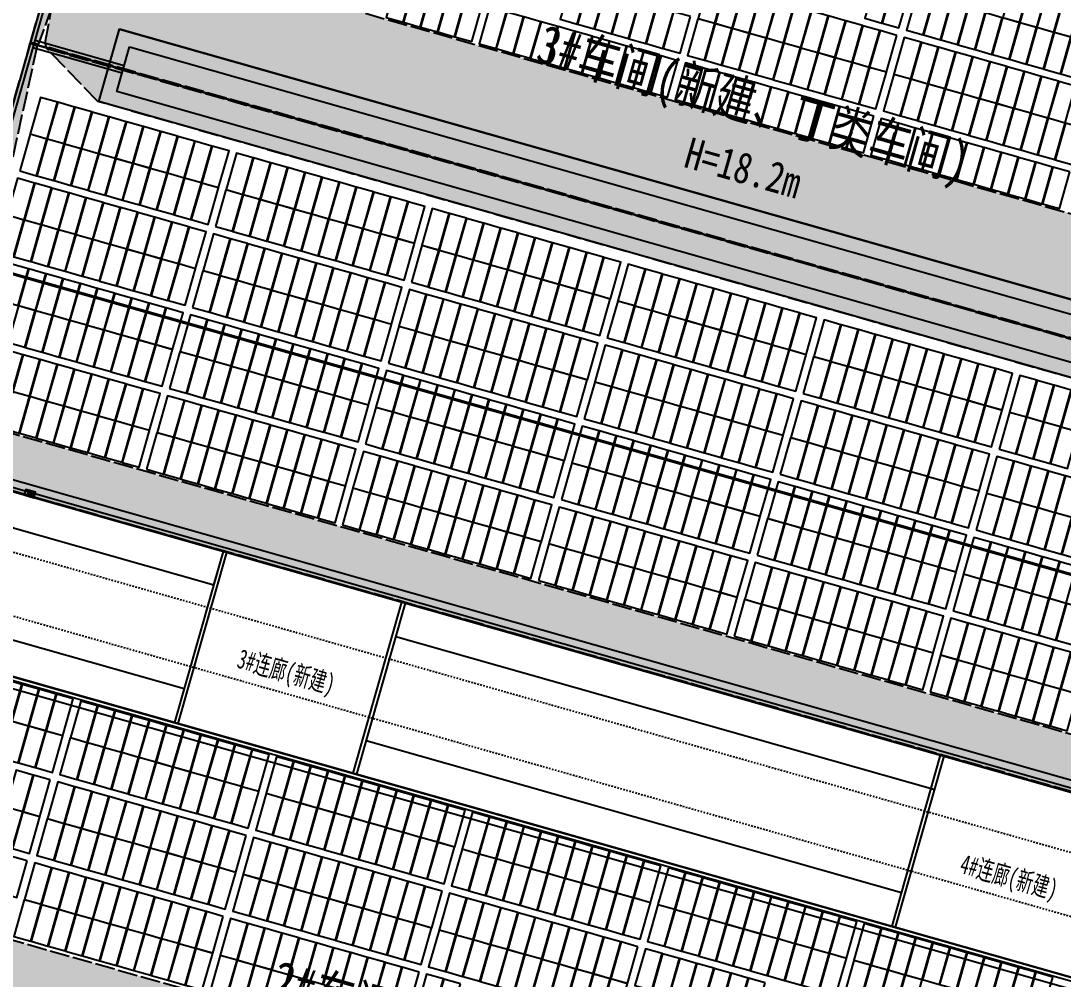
# Model space of a CAD drawing. Header units: metres. Extents: x 221342 to 221936, y -165780 to -165359.
# Drawn here: x 221499.3 to 221566.7, y -165569.8 to -165507.8 of the extents above; entities that cross this region are included whole.
import ezdxf
from ezdxf.enums import TextEntityAlignment as Align

# ---------------------------------------------------------------- set-up
doc = ezdxf.new("R2010")
doc.units = ezdxf.units.M
for name, pattern in [('CENTER', [5.08, 3.175, -0.635, 0.635, -0.635]), ('DASH', [0.35, 0.25, -0.1]), ('DASHED', [1.524, 1.27, -0.254])]:
    doc.linetypes.add(name, pattern=pattern)
for name, color, linetype in [('PUB_DIM', 3, 'Continuous'), ('WALL', 51, 'Continuous'), ('zt-道路', 240, 'Continuous'), ('单元区域外轮廓', 7, 'ByLayer'), ('屋脊线', 7, 'ByLayer'), ('消防车道', 3, 'Continuous'), ('组件', 7, 'ByLayer'), ('逆变器', 7, 'ByLayer'), ('阴影', 8, 'DASHED'), ('障碍物', 7, 'ByLayer')]:
    doc.layers.add(name, color=color, linetype=linetype)
doc.styles.add('-黑体', font='txt', dxfattribs={"width": 0.7})
pattern_1 = [(344.143, (221595.9987, -165598.90403), (0.17959642, 0.19653122), [0, -0.238125])]

# ---------------------------------------------------------------- blocks, each defined once
blk = doc.blocks.new('*U9')
at = {"layer": '单元区域外轮廓', "color": 2}
for points in [[(-116979, 20240, 13700), (-14499, 20240, 13700), (-14500, -28240, 13700), (-116980, -28240, 13700), (-116979, 20240, 13700)], [(-116979, 20240, 15100), (-14499, 20240, 15100), (-14500, -28240, 15100), (-116980, -28240, 15100), (-116979, 20240, 15100)]]:
    blk.add_polyline3d(points, close=True, dxfattribs=at)
at = {"flags": 1}
for tag in ['unit_id', 'unit_name', 'parapet_height', 'ground_elevation', 'is_enable_parapet']:
    blk.add_attdef(tag, (0, 0), '', height=2.5, dxfattribs=at)
blk = doc.blocks.new('*U10')
at = {"layer": '屋脊线', "color": 30}
blk.add_line((-14499, 20240, 13700), (-116979, 20240, 13700), dxfattribs=at)
at = {"flags": 1}
for tag in ['unit_id', 'unit_name']:
    blk.add_attdef(tag, (0, 0), '', height=2.5, dxfattribs=at)
blk = doc.blocks.new('*U11')
at = {"layer": '组件', "color": 0}
blk.add_polyline3d([(0, 0, 0), (-113.4, 0, 0), (-113.4, -246.2, 11.9), (0, -246.2, 11.9)], close=True, dxfattribs=at)
at = {"flags": 1}
for tag in ['mounting-hole-spacing1', 'mounting-hole-spacing2', 'module-material', 'vmpo', 'voco', 'silicon-material', 'panel-length', 'panel-width', 'panel-height', 'userid', 'theme', 'note', 'name', 'pmax', 'company-name', 'id', 'impo', 'isco']:
    blk.add_attdef(tag, (0, 0), '', height=2.5, dxfattribs=at)
blk = doc.blocks.new('*U12')
at = {"layer": '组件', "color": 1}
for p in [(-10616.7, 1992.8, 1381.5), (-10501.3, 1992.8, 1381.5), (-10385.9, 1992.8, 1381.5), (-10270.5, 1992.8, 1381.5), (-10107.1, 1992.8, 1381.5), (-9991.7, 1992.8, 1381.5), (-9876.3, 1992.8, 1381.5), (-9760.9, 1992.8, 1381.5), (-9645.5, 1992.8, 1381.5), (-9530.1, 1992.8, 1381.5), (-9414.7, 1992.8, 1381.5), (-9299.3, 1992.8, 1381.5), (-9183.9, 1992.8, 1381.5), (-9068.5, 1992.8, 1381.5), (-8953.1, 1992.8, 1381.5), (-8789.7, 1992.8, 1381.5), (-8674.3, 1992.8, 1381.5), (-8558.9, 1992.8, 1381.5), (-8443.5, 1992.8, 1381.5), (-8328.1, 1992.8, 1381.5), (-8212.7, 1992.8, 1381.5), (-8097.3, 1992.8, 1381.5), (-7981.9, 1992.8, 1381.5), (-7866.5, 1992.8, 1381.5), (-7751.1, 1992.8, 1381.5), (-7635.7, 1992.8, 1381.5), (-7472.3, 1992.8, 1381.5), (-7356.9, 1992.8, 1381.5), (-7241.5, 1992.8, 1381.5), (-7126.1, 1992.8, 1381.5), (-7010.7, 1992.8, 1381.5), (-6895.3, 1992.8, 1381.5), (-6779.9, 1992.8, 1381.5), (-6664.5, 1992.8, 1381.5), (-6549.1, 1992.8, 1381.5), (-6433.7, 1992.8, 1381.5), (-6318.3, 1992.8, 1381.5), (-6154.9, 1992.8, 1381.5), (-6039.5, 1992.8, 1381.5), (-5924.1, 1992.8, 1381.5), (-5808.7, 1992.8, 1381.5), (-5693.3, 1992.8, 1381.5), (-5577.9, 1992.8, 1381.5), (-5462.5, 1992.8, 1381.5), (-5347.1, 1992.8, 1381.5), (-5231.7, 1992.8, 1381.5), (-5116.3, 1992.8, 1381.5), (-5000.9, 1992.8, 1381.5), (-4837.5, 1992.8, 1381.5), (-4722.1, 1992.8, 1381.5), (-4606.7, 1992.8, 1381.5), (-4491.3, 1992.8, 1381.5), (-4375.9, 1992.8, 1381.5), (-4260.5, 1992.8, 1381.5), (-4145.1, 1992.8, 1381.5), (-4029.7, 1992.8, 1381.5), (-3914.3, 1992.8, 1381.5), (-3798.9, 1992.8, 1381.5), (-3683.5, 1992.8, 1381.5), (-10501.3, 1744.6, 1393.5), (-10385.9, 1744.6, 1393.5), (-10270.5, 1744.6, 1393.5), (-10107.1, 1744.6, 1393.5), (-9991.7, 1744.6, 1393.5), (-9876.3, 1744.6, 1393.5), (-9760.9, 1744.6, 1393.5), (-9645.5, 1744.6, 1393.5), (-9530.1, 1744.6, 1393.5), (-9414.7, 1744.6, 1393.5), (-9299.3, 1744.6, 1393.5), (-9183.9, 1744.6, 1393.5), (-9068.5, 1744.6, 1393.5), (-8953.1, 1744.6, 1393.5), (-8789.7, 1744.6, 1393.5), (-8674.3, 1744.6, 1393.5), (-8558.9, 1744.6, 1393.5), (-8443.5, 1744.6, 1393.5), (-8328.1, 1744.6, 1393.5), (-8212.7, 1744.6, 1393.5), (-8097.3, 1744.6, 1393.5), (-7981.9, 1744.6, 1393.5), (-7866.5, 1744.6, 1393.5), (-7751.1, 1744.6, 1393.5), (-7635.7, 1744.6, 1393.5), (-7472.3, 1744.6, 1393.5), (-7356.9, 1744.6, 1393.5), (-7241.5, 1744.6, 1393.5), (-7126.1, 1744.6, 1393.5), (-7010.7, 1744.6, 1393.5), (-6895.3, 1744.6, 1393.5), (-6779.9, 1744.6, 1393.5), (-6664.5, 1744.6, 1393.5), (-6549.1, 1744.6, 1393.5), (-6433.7, 1744.6, 1393.5), (-6318.3, 1744.6, 1393.5), (-6154.9, 1744.6, 1393.5), (-6039.5, 1744.6, 1393.5), (-5924.1, 1744.6, 1393.5), (-5808.7, 1744.6, 1393.5), (-5693.3, 1744.6, 1393.5), (-5577.9, 1744.6, 1393.5), (-5462.5, 1744.6, 1393.5), (-5347.1, 1744.6, 1393.5), (-5231.7, 1744.6, 1393.5), (-5116.3, 1744.6, 1393.5), (-5000.9, 1744.6, 1393.5), (-4837.5, 1744.6, 1393.5), (-4722.1, 1744.6, 1393.5), (-4606.7, 1744.6, 1393.5), (-4491.3, 1744.6, 1393.5), (-10385.9, 1448.4, 1407.8), (-10270.5, 1448.4, 1407.8), (-10107.1, 1448.4, 1407.8), (-9991.7, 1448.4, 1407.8), (-9876.3, 1448.4, 1407.8), (-9760.9, 1448.4, 1407.8), (-9645.5, 1448.4, 1407.8), (-9530.1, 1448.4, 1407.8), (-9414.7, 1448.4, 1407.8), (-9299.3, 1448.4, 1407.8), (-9183.9, 1448.4, 1407.8), (-9068.5, 1448.4, 1407.8), (-8953.1, 1448.4, 1407.8), (-8789.7, 1448.4, 1407.8), (-8674.3, 1448.4, 1407.8), (-8558.9, 1448.4, 1407.8), (-8443.5, 1448.4, 1407.8), (-8328.1, 1448.4, 1407.8), (-8212.7, 1448.4, 1407.8), (-8097.3, 1448.4, 1407.8), (-7981.9, 1448.4, 1407.8), (-7866.5, 1448.4, 1407.8), (-7751.1, 1448.4, 1407.8), (-7635.7, 1448.4, 1407.8), (-7472.3, 1448.4, 1407.8), (-7356.9, 1448.4, 1407.8), (-7241.5, 1448.4, 1407.8), (-7126.1, 1448.4, 1407.8), (-7010.7, 1448.4, 1407.8), (-6895.3, 1448.4, 1407.8), (-6779.9, 1448.4, 1407.8), (-6664.5, 1448.4, 1407.8), (-6549.1, 1448.4, 1407.8), (-6433.7, 1448.4, 1407.8), (-6318.3, 1448.4, 1407.8), (-6154.9, 1448.4, 1407.8), (-6039.5, 1448.4, 1407.8), (-5924.1, 1448.4, 1407.8), (-5808.7, 1448.4, 1407.8), (-5693.3, 1448.4, 1407.8), (-5577.9, 1448.4, 1407.8), (-5462.5, 1448.4, 1407.8), (-10385.9, 1200.2, 1419.8), (-10270.5, 1200.2, 1419.8), (-10107.1, 1200.2, 1419.8), (-9991.7, 1200.2, 1419.8), (-9876.3, 1200.2, 1419.8), (-9760.9, 1200.2, 1419.8), (-9645.5, 1200.2, 1419.8), (-9530.1, 1200.2, 1419.8), (-9414.7, 1200.2, 1419.8), (-9299.3, 1200.2, 1419.8), (-9183.9, 1200.2, 1419.8), (-9068.5, 1200.2, 1419.8), (-8953.1, 1200.2, 1419.8), (-8789.7, 1200.2, 1419.8), (-8674.3, 1200.2, 1419.8), (-8558.9, 1200.2, 1419.8), (-8443.5, 1200.2, 1419.8), (-8328.1, 1200.2, 1419.8), (-8212.7, 1200.2, 1419.8), (-8097.3, 1200.2, 1419.8), (-7981.9, 1200.2, 1419.8), (-7866.5, 1200.2, 1419.8), (-7751.1, 1200.2, 1419.8), (-7635.7, 1200.2, 1419.8), (-7472.3, 1200.2, 1419.8), (-7356.9, 1200.2, 1419.8), (-7241.5, 1200.2, 1419.8), (-7126.1, 1200.2, 1419.8), (-7010.7, 1200.2, 1419.8), (-6895.3, 1200.2, 1419.8), (-6779.9, 1200.2, 1419.8), (-6664.5, 1200.2, 1419.8), (-6549.1, 1200.2, 1419.8), (-6433.7, 1200.2, 1419.8), (-6318.3, 1200.2, 1419.8), (-10270.5, 904.1, 1434.1), (-10107.1, 904.1, 1434.1), (-9991.7, 904.1, 1434.1), (-9876.3, 904.1, 1434.1), (-9760.9, 904.1, 1434.1), (-9645.5, 904.1, 1434.1), (-9530.1, 904.1, 1434.1), (-9414.7, 904.1, 1434.1), (-9299.3, 904.1, 1434.1), (-9183.9, 904.1, 1434.1), (-9068.5, 904.1, 1434.1), (-8953.1, 904.1, 1434.1), (-8789.7, 904, 1434.1), (-8674.3, 904, 1434.1), (-8558.9, 904, 1434.1), (-8443.5, 904, 1434.1), (-8328.1, 904, 1434.1), (-8212.7, 904, 1434.1), (-8097.3, 904, 1434.1), (-7981.9, 904, 1434.1), (-7866.5, 904, 1434.1), (-7751.1, 904, 1434.1), (-7635.7, 904, 1434.1), (-7472.3, 904, 1434.1), (-7356.9, 904, 1434.1), (-10107.1, 655.8, 1446.1), (-9991.7, 655.8, 1446.1), (-9876.3, 655.8, 1446.1), (-9760.9, 655.8, 1446.1), (-9645.5, 655.8, 1446.1), (-9530.1, 655.8, 1446.1), (-9414.7, 655.8, 1446.1), (-9299.3, 655.8, 1446.1), (-9183.9, 655.8, 1446.1), (-9068.5, 655.8, 1446.1), (-8953.1, 655.8, 1446.1), (-8789.7, 655.8, 1446.1), (-8674.3, 655.8, 1446.1), (-8558.9, 655.8, 1446.1), (-8443.5, 655.8, 1446.1), (-8328.1, 655.8, 1446.1)]:
    blk.add_blockref('*U11', p, dxfattribs=at)
at = {"flags": 1}
for tag in ['offset-x', 'offset-y', 'mode', 'tilt', 'azimuth', 'align', 'array-mode', 'panel-x', 'panel-y', 'panel-per-row', 'bracket-type', 'bracket-value', 'row-per-array']:
    blk.add_attdef(tag, (0, 0), '', height=2.5, dxfattribs=at)
blk = doc.blocks.new('*U18')
at = {"layer": '单元区域外轮廓', "color": 2}
for points in [[(-116980, 88240, 16249), (-14500, 88240, 16249), (-14499, 31760, 16249), (-116979, 31760, 16249), (-116980, 88240, 16249)], [(-116980, 88240, 18019), (-14500, 88240, 18019), (-14499, 31760, 18019), (-116979, 31760, 18019), (-116980, 88240, 18019)]]:
    blk.add_polyline3d(points, close=True, dxfattribs=at)
at = {"flags": 1}
for tag in ['unit_id', 'unit_name', 'parapet_height', 'ground_elevation', 'is_enable_parapet']:
    blk.add_attdef(tag, (0, 0), '', height=2.5, dxfattribs=at)
blk = doc.blocks.new('*U19')
at = {"layer": '屋脊线', "color": 30}
for p, q in [((-116980, 88240, 16249), (-116979, 59999, 17630)), ((-116979, 59999, 17630), (-14499, 59999, 17630)), ((-116979, 59999, 17630), (-116979, 31760, 16249)), ((-116979, 31760, 16249), (-14499, 31760, 16249))]:
    blk.add_line(p, q, dxfattribs=at)
at = {"flags": 1}
for tag in ['unit_id', 'unit_name']:
    blk.add_attdef(tag, (0, 0), '', height=2.5, dxfattribs=at)
blk = doc.blocks.new('*U20')
at = {"layer": '组件', "color": 0}
blk.add_polyline3d([(0, 0, 0), (-113.4, 0, 0), (-113.4, -246.2, 12), (0, -246.2, 12)], close=True, dxfattribs=at)
at = {"flags": 1}
for tag in ['mounting-hole-spacing1', 'mounting-hole-spacing2', 'module-material', 'vmpo', 'voco', 'silicon-material', 'panel-length', 'panel-width', 'panel-height', 'userid', 'theme', 'note', 'name', 'pmax', 'company-name', 'id', 'impo', 'isco']:
    blk.add_attdef(tag, (0, 0), '', height=2.5, dxfattribs=at)
blk = doc.blocks.new('*U21')
at = {"layer": '组件', "color": 1}
for p in [(-5578, 8123.5, 1669.2), (-5462.6, 8123.5, 1669.2), (-5347.2, 8123.5, 1669.2), (-5231.8, 8123.5, 1669.2), (-6433.8, 7875.3, 1681.3), (-6318.4, 7875.3, 1681.3), (-6155, 7875.3, 1681.3), (-6039.6, 7875.3, 1681.3), (-5924.2, 7875.3, 1681.3), (-5808.8, 7875.3, 1681.3), (-5693.4, 7875.3, 1681.3), (-5578, 7875.3, 1681.3), (-5462.6, 7875.3, 1681.3), (-5347.2, 7875.3, 1681.3), (-5231.8, 7875.3, 1681.3), (-5116.4, 7875.3, 1681.3), (-7472.4, 7579.2, 1695.8), (-7357, 7579.2, 1695.8), (-7241.6, 7579.2, 1695.8), (-7126.2, 7579.2, 1695.8), (-7010.8, 7579.2, 1695.8), (-6895.4, 7579.2, 1695.8), (-6780, 7579.2, 1695.8), (-6664.6, 7579.2, 1695.8), (-6549.2, 7579.2, 1695.8), (-6433.8, 7579.2, 1695.8), (-6318.4, 7579.2, 1695.8), (-6155, 7579.2, 1695.8), (-6039.6, 7579.2, 1695.8), (-5924.2, 7579.2, 1695.8), (-5808.8, 7579.2, 1695.8), (-5693.4, 7579.2, 1695.8), (-5578, 7579.2, 1695.8), (-5462.6, 7579.2, 1695.8), (-5347.2, 7579.2, 1695.8), (-5231.8, 7579.2, 1695.8), (-5116.4, 7579.2, 1695.8), (-8328.2, 7331, 1707.9), (-8212.8, 7331, 1707.9), (-8097.4, 7331, 1707.9), (-7982, 7331, 1707.9), (-7866.6, 7331, 1707.9), (-7751.2, 7331, 1707.9), (-7635.8, 7331, 1707.9), (-7472.4, 7331, 1707.9), (-7357, 7331, 1707.9), (-7241.6, 7331, 1707.9), (-7126.2, 7331, 1707.9), (-7010.8, 7331, 1707.9), (-6895.4, 7331, 1707.9), (-6780, 7331, 1707.9), (-6664.6, 7331, 1707.9), (-6549.2, 7331, 1707.9), (-6433.8, 7331, 1707.9), (-6318.4, 7331, 1707.9), (-6155, 7331, 1707.9), (-6039.6, 7331, 1707.9), (-5924.2, 7331, 1707.9), (-5808.8, 7331, 1707.9), (-5693.4, 7331, 1707.9), (-5578, 7331, 1707.9), (-5462.6, 7331, 1707.9), (-5347.2, 7331, 1707.9), (-5231.8, 7331, 1707.9), (-5116.4, 7331, 1707.9), (-5001, 7331, 1707.9), (-9414.8, 7034.8, 1722.4), (-9299.4, 7034.8, 1722.4), (-9184, 7034.8, 1722.4), (-9068.6, 7034.8, 1722.4), (-8953.2, 7034.8, 1722.4), (-8789.8, 7034.8, 1722.4), (-8674.4, 7034.8, 1722.4), (-8559, 7034.8, 1722.4), (-8443.6, 7034.8, 1722.4), (-8328.2, 7034.8, 1722.4), (-8212.8, 7034.8, 1722.4), (-8097.4, 7034.8, 1722.4), (-7982, 7034.8, 1722.4), (-7866.6, 7034.8, 1722.4), (-7751.2, 7034.8, 1722.4), (-7635.8, 7034.8, 1722.4), (-7472.4, 7034.8, 1722.4), (-7357, 7034.8, 1722.4), (-7241.6, 7034.8, 1722.4), (-7126.2, 7034.8, 1722.4), (-7010.8, 7034.8, 1722.4), (-6895.4, 7034.8, 1722.4), (-6780, 7034.8, 1722.4), (-6664.6, 7034.8, 1722.4), (-6549.2, 7034.8, 1722.4), (-6433.8, 7034.8, 1722.4), (-6318.4, 7034.8, 1722.4), (-6155, 7034.8, 1722.4), (-6039.6, 7034.8, 1722.4), (-5924.2, 7034.8, 1722.4), (-5808.8, 7034.8, 1722.4), (-5693.4, 7034.8, 1722.4), (-5578, 7034.8, 1722.4), (-5462.6, 7034.8, 1722.4), (-5347.2, 7034.8, 1722.4), (-5231.8, 7034.8, 1722.4), (-5116.4, 7034.8, 1722.4), (-5001, 7034.8, 1722.4)]:
    blk.add_blockref('*U20', p, dxfattribs=at)
at = {"flags": 1}
for tag in ['offset-x', 'offset-y', 'mode', 'tilt', 'azimuth', 'align', 'array-mode', 'panel-x', 'panel-y', 'panel-per-row', 'bracket-type', 'bracket-value', 'row-per-array']:
    blk.add_attdef(tag, (0, 0), '', height=2.5, dxfattribs=at)
blk = doc.blocks.new('*U22')
at = {"layer": '组件', "color": 0}
blk.add_polyline3d([(0, 0, 0), (113.4, 0, 0), (113.4, 246.2, 12), (0, 246.2, 12)], close=True, dxfattribs=at)
at = {"flags": 1}
for tag in ['mounting-hole-spacing1', 'mounting-hole-spacing2', 'module-material', 'vmpo', 'voco', 'silicon-material', 'panel-length', 'panel-width', 'panel-height', 'userid', 'theme', 'note', 'name', 'pmax', 'company-name', 'id', 'impo', 'isco']:
    blk.add_attdef(tag, (0, 0), '', height=2.5, dxfattribs=at)
blk = doc.blocks.new('*U23')
at = {"layer": '组件', "color": 202}
for p in [(-11537.9, 5433.3, 1745.3), (-11422.5, 5433.3, 1745.3), (-11307.1, 5433.3, 1745.3), (-11191.7, 5433.3, 1745.3), (-11076.3, 5433.3, 1745.3), (-10960.9, 5433.3, 1745.3), (-10845.5, 5433.3, 1745.3), (-10730.1, 5433.3, 1745.3), (-10614.7, 5433.3, 1745.3), (-10499.3, 5433.3, 1745.3), (-10383.9, 5433.3, 1745.3), (-10220.5, 5433.3, 1745.3), (-10105.1, 5433.3, 1745.3), (-9989.7, 5433.3, 1745.3), (-9874.3, 5433.3, 1745.3), (-9758.9, 5433.3, 1745.3), (-9643.5, 5433.3, 1745.3), (-9528.1, 5433.3, 1745.3), (-9412.7, 5433.3, 1745.3), (-9297.3, 5433.3, 1745.3), (-9181.9, 5433.3, 1745.3), (-9066.5, 5433.3, 1745.3), (-8903.1, 5433.3, 1745.3), (-8787.7, 5433.3, 1745.3), (-8672.3, 5433.3, 1745.3), (-8556.9, 5433.3, 1745.3), (-8441.5, 5433.3, 1745.3), (-8326.1, 5433.3, 1745.3), (-8210.7, 5433.3, 1745.3), (-8095.3, 5433.3, 1745.3), (-7979.9, 5433.3, 1745.3), (-7864.5, 5433.3, 1745.3), (-7749.1, 5433.3, 1745.3), (-7585.7, 5433.3, 1745.3), (-7470.3, 5433.3, 1745.3), (-7354.9, 5433.3, 1745.3), (-7239.5, 5433.3, 1745.3), (-7124.1, 5433.3, 1745.3), (-7008.7, 5433.3, 1745.3), (-6893.3, 5433.3, 1745.3), (-6777.9, 5433.3, 1745.3), (-6662.5, 5433.3, 1745.3), (-6547.1, 5433.3, 1745.3), (-6431.7, 5433.3, 1745.3), (-6268.3, 5433.3, 1745.3), (-6152.9, 5433.3, 1745.3), (-6037.5, 5433.3, 1745.3), (-5922.1, 5433.3, 1745.3), (-5806.7, 5433.3, 1745.3), (-5691.3, 5433.3, 1745.3), (-5575.9, 5433.3, 1745.3), (-5460.5, 5433.3, 1745.3), (-5345.1, 5433.3, 1745.3), (-5229.7, 5433.3, 1745.3), (-5114.3, 5433.3, 1745.3), (-11537.9, 5185.1, 1733.2), (-11422.5, 5185.1, 1733.2), (-11307.1, 5185.1, 1733.2), (-11191.7, 5185.1, 1733.2), (-11076.3, 5185.1, 1733.2), (-10960.9, 5185.1, 1733.2), (-10845.5, 5185.1, 1733.2), (-10730.1, 5185.1, 1733.2), (-10614.7, 5185.1, 1733.2), (-10499.3, 5185.1, 1733.2), (-10383.9, 5185.1, 1733.2), (-10220.5, 5185.1, 1733.2), (-10105.1, 5185.1, 1733.2), (-9989.7, 5185.1, 1733.2), (-9874.3, 5185.1, 1733.2), (-9758.9, 5185.1, 1733.2), (-9643.5, 5185.1, 1733.2), (-9528.1, 5185.1, 1733.2), (-9412.7, 5185.1, 1733.2), (-9297.3, 5185.1, 1733.2), (-9181.9, 5185.1, 1733.2), (-9066.5, 5185.1, 1733.2), (-8903.1, 5185.1, 1733.2), (-8787.7, 5185.1, 1733.2), (-8672.3, 5185.1, 1733.2), (-8556.9, 5185.1, 1733.2), (-8441.5, 5185.1, 1733.2), (-8326.1, 5185.1, 1733.2), (-8210.7, 5185.1, 1733.2), (-8095.3, 5185.1, 1733.2), (-7979.9, 5185.1, 1733.2), (-7864.5, 5185.1, 1733.2), (-7749.1, 5185.1, 1733.2), (-7585.7, 5185.1, 1733.2), (-7470.3, 5185.1, 1733.2), (-7354.9, 5185.1, 1733.2), (-7239.5, 5185.1, 1733.2), (-7124.1, 5185.1, 1733.2), (-7008.7, 5185.1, 1733.2), (-6893.3, 5185.1, 1733.2), (-6777.9, 5185.1, 1733.2), (-6662.5, 5185.1, 1733.2), (-6547.1, 5185.1, 1733.2), (-6431.7, 5185.1, 1733.2), (-6268.3, 5185.1, 1733.2), (-6152.9, 5185.1, 1733.2), (-6037.5, 5185.1, 1733.2), (-5922.1, 5185.1, 1733.2), (-5806.7, 5185.1, 1733.2), (-5691.3, 5185.1, 1733.2), (-5575.9, 5185.1, 1733.2), (-5460.5, 5185.1, 1733.2), (-5345.1, 5185.1, 1733.2), (-5229.7, 5185.1, 1733.2), (-5114.3, 5185.1, 1733.2), (-11537.9, 4889, 1718.7), (-11422.5, 4889, 1718.7), (-11307.1, 4889, 1718.7), (-11191.7, 4889, 1718.7), (-11076.3, 4889, 1718.7), (-10960.9, 4889, 1718.7), (-10845.5, 4889, 1718.7), (-10730.1, 4889, 1718.7), (-10614.7, 4889, 1718.7), (-10499.3, 4889, 1718.7), (-10383.9, 4889, 1718.7), (-10220.5, 4889, 1718.7), (-10105.1, 4889, 1718.7), (-9989.7, 4889, 1718.7), (-9874.3, 4889, 1718.7), (-9758.9, 4889, 1718.7), (-9643.5, 4889, 1718.7), (-9528.1, 4889, 1718.7), (-9412.7, 4889, 1718.7), (-9297.3, 4889, 1718.7), (-9181.9, 4889, 1718.7), (-9066.5, 4889, 1718.7), (-8903.1, 4889, 1718.7), (-8787.7, 4889, 1718.7), (-8672.3, 4889, 1718.7), (-8556.9, 4889, 1718.7), (-8441.5, 4889, 1718.7), (-8326.1, 4889, 1718.7), (-8210.7, 4889, 1718.7), (-8095.3, 4889, 1718.7), (-7979.9, 4889, 1718.7), (-7864.5, 4889, 1718.7), (-7749.1, 4889, 1718.7), (-7585.7, 4889, 1718.7), (-7470.3, 4889, 1718.7), (-7354.9, 4889, 1718.7), (-7239.5, 4889, 1718.7), (-7124.1, 4889, 1718.7), (-7008.7, 4889, 1718.7), (-6893.3, 4889, 1718.7), (-6777.9, 4889, 1718.7), (-6662.5, 4889, 1718.7), (-6547.1, 4889, 1718.7), (-6431.7, 4889, 1718.7), (-6268.3, 4889, 1718.7), (-6152.9, 4889, 1718.7), (-6037.5, 4889, 1718.7), (-5922.1, 4889, 1718.7), (-5806.7, 4889, 1718.7), (-5691.3, 4889, 1718.7), (-5575.9, 4889, 1718.7), (-5460.5, 4889, 1718.7), (-5345.1, 4889, 1718.7), (-5229.7, 4889, 1718.7), (-5114.3, 4889, 1718.7), (-11537.9, 4640.7, 1706.5), (-11422.5, 4640.7, 1706.5), (-11307.1, 4640.7, 1706.5), (-11191.7, 4640.7, 1706.5), (-11076.3, 4640.7, 1706.5), (-10960.9, 4640.7, 1706.5), (-10845.5, 4640.7, 1706.5), (-10730.1, 4640.7, 1706.5), (-10614.7, 4640.7, 1706.5), (-10499.3, 4640.7, 1706.5), (-10383.9, 4640.7, 1706.5), (-10220.5, 4640.7, 1706.5), (-10105.1, 4640.7, 1706.5), (-9989.7, 4640.7, 1706.5), (-9874.3, 4640.7, 1706.5), (-9758.9, 4640.7, 1706.5), (-9643.5, 4640.7, 1706.5), (-9528.1, 4640.7, 1706.5), (-9412.7, 4640.7, 1706.5), (-9297.3, 4640.7, 1706.5), (-9181.9, 4640.7, 1706.5), (-9066.5, 4640.7, 1706.5), (-8903.1, 4640.7, 1706.5), (-8787.7, 4640.7, 1706.5), (-8672.3, 4640.7, 1706.5), (-8556.9, 4640.7, 1706.5), (-8441.5, 4640.7, 1706.5), (-8326.1, 4640.7, 1706.5), (-8210.7, 4640.7, 1706.5), (-8095.3, 4640.7, 1706.5), (-7979.9, 4640.7, 1706.5), (-7864.5, 4640.7, 1706.5), (-7749.1, 4640.7, 1706.5), (-7585.7, 4640.7, 1706.5), (-7470.3, 4640.7, 1706.5), (-7354.9, 4640.7, 1706.5), (-7239.5, 4640.7, 1706.5), (-7124.1, 4640.7, 1706.5), (-7008.7, 4640.7, 1706.5), (-6893.3, 4640.7, 1706.5), (-6777.9, 4640.7, 1706.5), (-6662.5, 4640.7, 1706.5), (-6547.1, 4640.7, 1706.5), (-6431.7, 4640.7, 1706.5), (-6268.3, 4640.7, 1706.5), (-6152.9, 4640.7, 1706.5), (-6037.5, 4640.7, 1706.5), (-5922.1, 4640.7, 1706.5), (-5806.7, 4640.7, 1706.5), (-5691.3, 4640.7, 1706.5), (-5575.9, 4640.7, 1706.5), (-5460.5, 4640.7, 1706.5), (-5345.1, 4640.7, 1706.5), (-5229.7, 4640.7, 1706.5), (-5114.3, 4640.7, 1706.5), (-11422.5, 4344.6, 1692), (-11307.1, 4344.6, 1692), (-11191.7, 4344.6, 1692), (-11076.3, 4344.6, 1692), (-10960.9, 4344.6, 1692), (-10845.5, 4344.6, 1692), (-10730.1, 4344.6, 1692), (-10614.7, 4344.6, 1692), (-10499.3, 4344.6, 1692), (-10383.9, 4344.6, 1692), (-10220.5, 4344.6, 1692), (-10105.1, 4344.6, 1692), (-9989.7, 4344.6, 1692), (-9874.3, 4344.6, 1692), (-9758.9, 4344.6, 1692), (-9643.5, 4344.6, 1692), (-9528.1, 4344.6, 1692), (-9412.7, 4344.6, 1692), (-9297.3, 4344.6, 1692), (-9181.9, 4344.6, 1692), (-9066.5, 4344.6, 1692), (-8903.1, 4344.6, 1692.1), (-8787.7, 4344.6, 1692.1), (-8672.3, 4344.6, 1692.1), (-8556.9, 4344.6, 1692.1), (-8441.5, 4344.6, 1692.1), (-8326.1, 4344.6, 1692.1), (-8210.7, 4344.6, 1692.1), (-8095.3, 4344.6, 1692.1), (-7979.9, 4344.6, 1692.1), (-7864.5, 4344.6, 1692.1), (-7749.1, 4344.6, 1692.1), (-7585.7, 4344.6, 1692.1), (-7470.3, 4344.6, 1692.1), (-7354.9, 4344.6, 1692.1), (-7239.5, 4344.6, 1692.1), (-7124.1, 4344.6, 1692.1), (-7008.7, 4344.6, 1692.1), (-6893.3, 4344.6, 1692.1), (-6777.9, 4344.6, 1692.1), (-6662.5, 4344.6, 1692.1), (-6547.1, 4344.6, 1692.1), (-6431.7, 4344.6, 1692.1), (-6268.3, 4344.6, 1692.1), (-6152.9, 4344.6, 1692.1), (-6037.5, 4344.6, 1692.1), (-5922.1, 4344.6, 1692.1), (-5806.7, 4344.6, 1692.1), (-5691.3, 4344.6, 1692.1), (-5575.9, 4344.6, 1692.1), (-5460.5, 4344.6, 1692.1), (-5345.1, 4344.6, 1692.1), (-5229.7, 4344.6, 1692.1), (-5114.3, 4344.6, 1692.1), (-11307.1, 4096.4, 1679.9), (-11191.7, 4096.4, 1679.9), (-11076.3, 4096.4, 1679.9), (-10960.9, 4096.4, 1679.9), (-10845.5, 4096.4, 1679.9), (-10730.1, 4096.4, 1679.9), (-10614.7, 4096.4, 1679.9), (-10499.3, 4096.4, 1679.9), (-10383.9, 4096.4, 1679.9), (-10220.5, 4096.4, 1679.9), (-10105.1, 4096.4, 1679.9), (-9989.7, 4096.4, 1679.9), (-9874.3, 4096.4, 1679.9), (-9758.9, 4096.4, 1679.9), (-9643.5, 4096.4, 1679.9), (-9528.1, 4096.4, 1679.9), (-9412.7, 4096.4, 1679.9), (-9297.3, 4096.4, 1679.9), (-9181.9, 4096.4, 1679.9), (-9066.5, 4096.4, 1679.9), (-8903.1, 4096.4, 1679.9), (-8787.7, 4096.4, 1679.9), (-8672.3, 4096.4, 1679.9), (-8556.9, 4096.4, 1679.9), (-8441.5, 4096.4, 1679.9), (-8326.1, 4096.4, 1679.9), (-8210.7, 4096.4, 1679.9), (-8095.3, 4096.4, 1679.9), (-7979.9, 4096.4, 1679.9), (-7864.5, 4096.4, 1679.9), (-7749.1, 4096.4, 1679.9), (-7585.7, 4096.4, 1679.9), (-7470.3, 4096.4, 1679.9), (-7354.9, 4096.4, 1679.9), (-7239.5, 4096.4, 1679.9), (-7124.1, 4096.4, 1679.9), (-7008.7, 4096.4, 1679.9), (-6893.3, 4096.4, 1679.9), (-6777.9, 4096.4, 1679.9), (-6662.5, 4096.4, 1679.9), (-6547.1, 4096.4, 1679.9), (-6431.7, 4096.4, 1679.9), (-6268.3, 4096.4, 1679.9), (-6152.9, 4096.4, 1679.9), (-6037.5, 4096.4, 1679.9), (-5922.1, 4096.4, 1679.9), (-5806.7, 4096.4, 1679.9), (-5691.3, 4096.4, 1679.9), (-5575.9, 4096.4, 1679.9), (-5460.5, 4096.4, 1679.9), (-5345.1, 4096.4, 1679.9), (-5229.7, 4096.4, 1679.9), (-5114.3, 4096.4, 1679.9), (-11307.1, 3800.3, 1665.4), (-11191.7, 3800.3, 1665.4), (-11076.3, 3800.3, 1665.4), (-10960.9, 3800.3, 1665.4), (-10845.5, 3800.3, 1665.4), (-10730.1, 3800.3, 1665.4), (-10614.7, 3800.3, 1665.4), (-10499.3, 3800.3, 1665.4), (-10383.9, 3800.3, 1665.4), (-10220.5, 3800.3, 1665.4), (-10105.1, 3800.3, 1665.4), (-9989.7, 3800.3, 1665.4), (-9874.3, 3800.3, 1665.4), (-9758.9, 3800.3, 1665.4), (-9643.5, 3800.3, 1665.4), (-9528.1, 3800.3, 1665.4), (-9412.7, 3800.3, 1665.4), (-9297.3, 3800.3, 1665.4), (-9181.9, 3800.3, 1665.4), (-9066.5, 3800.3, 1665.4), (-8903.1, 3800.3, 1665.4), (-8787.7, 3800.3, 1665.4), (-8672.3, 3800.3, 1665.4), (-8556.9, 3800.3, 1665.4), (-8441.5, 3800.3, 1665.4), (-8326.1, 3800.3, 1665.4), (-8210.7, 3800.3, 1665.4), (-8095.3, 3800.3, 1665.4), (-7979.9, 3800.3, 1665.4), (-7864.5, 3800.3, 1665.4), (-7749.1, 3800.3, 1665.4), (-7585.7, 3800.3, 1665.4), (-7470.3, 3800.3, 1665.4), (-7354.9, 3800.3, 1665.4), (-7239.5, 3800.3, 1665.4), (-7124.1, 3800.3, 1665.4), (-7008.7, 3800.3, 1665.4), (-6893.3, 3800.3, 1665.4), (-6777.9, 3800.3, 1665.4), (-6662.5, 3800.3, 1665.4), (-6547.1, 3800.3, 1665.4), (-6431.7, 3800.3, 1665.4), (-11191.7, 3552, 1653.3), (-11076.3, 3552, 1653.3), (-10960.9, 3552, 1653.3), (-10845.5, 3552, 1653.3), (-10730.1, 3552, 1653.3), (-10614.7, 3552, 1653.3), (-10499.3, 3552, 1653.3), (-10383.9, 3552, 1653.3), (-10220.5, 3552, 1653.3), (-10105.1, 3552, 1653.3), (-9989.7, 3552, 1653.3), (-9874.3, 3552, 1653.3), (-9758.9, 3552, 1653.3), (-9643.5, 3552, 1653.3), (-9528.1, 3552, 1653.3), (-9412.7, 3552, 1653.3), (-9297.3, 3552, 1653.3), (-9181.9, 3552, 1653.3), (-9066.5, 3552, 1653.3), (-8903.1, 3552, 1653.3), (-8787.7, 3552, 1653.3), (-8672.3, 3552, 1653.3), (-8556.9, 3552, 1653.3), (-8441.5, 3552, 1653.3), (-8326.1, 3552, 1653.3), (-8210.7, 3552, 1653.3), (-8095.3, 3552, 1653.3), (-7979.9, 3552, 1653.3), (-7864.5, 3552, 1653.3), (-7749.1, 3552, 1653.3), (-7585.7, 3552, 1653.3), (-7470.3, 3552, 1653.3), (-7354.9, 3552, 1653.3), (-7239.5, 3552, 1653.3), (-7124.1, 3552, 1653.3), (-7008.7, 3552, 1653.3), (-6893.3, 3552, 1653.3), (-6777.9, 3552, 1653.3), (-6662.5, 3552, 1653.3), (-6547.1, 3552, 1653.3), (-6431.7, 3552, 1653.3)]:
    blk.add_blockref('*U22', p, dxfattribs=at)
at = {"layer": '组件', "color": 225}
for p in [(-4950.9, 5433.3, 1745.3), (-4835.5, 5433.3, 1745.3), (-4720.1, 5433.3, 1745.3), (-4604.7, 5433.3, 1745.3), (-4950.9, 5185.1, 1733.2), (-4835.5, 5185.1, 1733.2), (-4720.1, 5185.1, 1733.2), (-4604.7, 5185.1, 1733.2), (-4950.9, 4889, 1718.7), (-4835.5, 4889, 1718.7), (-4720.1, 4889, 1718.7), (-4604.7, 4889, 1718.7), (-4489.3, 4889, 1718.7), (-4950.9, 4640.7, 1706.5), (-4835.5, 4640.7, 1706.5), (-4720.1, 4640.7, 1706.5), (-4604.7, 4640.7, 1706.5), (-4489.3, 4640.7, 1706.5), (-4373.9, 4640.7, 1706.5), (-4950.9, 4344.6, 1692.1), (-4835.5, 4344.6, 1692.1), (-4720.1, 4344.6, 1692.1), (-4604.7, 4344.6, 1692.1), (-4489.3, 4344.6, 1692.1), (-4373.9, 4344.6, 1692.1), (-4950.9, 4096.4, 1679.9), (-4835.5, 4096.4, 1679.9), (-4720.1, 4096.4, 1679.9), (-4604.7, 4096.4, 1679.9), (-4489.3, 4096.4, 1679.9), (-4373.9, 4096.4, 1679.9), (-4258.5, 4096.4, 1679.9), (-6268.3, 3800.3, 1665.4), (-6152.9, 3800.3, 1665.4), (-6037.5, 3800.3, 1665.4), (-5922.1, 3800.3, 1665.4), (-5806.7, 3800.3, 1665.4), (-5691.3, 3800.3, 1665.4), (-5575.9, 3800.3, 1665.4), (-5460.5, 3800.3, 1665.4), (-5345.1, 3800.3, 1665.4), (-5229.7, 3800.3, 1665.4), (-5114.3, 3800.3, 1665.4), (-4950.9, 3800.3, 1665.4), (-4835.5, 3800.3, 1665.4), (-4720.1, 3800.3, 1665.4), (-4604.7, 3800.3, 1665.4), (-4489.3, 3800.3, 1665.4), (-4373.9, 3800.3, 1665.4), (-4258.5, 3800.3, 1665.4), (-4143.1, 3800.3, 1665.4), (-6268.3, 3552, 1653.3), (-6152.9, 3552, 1653.3), (-6037.5, 3552, 1653.3), (-5922.1, 3552, 1653.3), (-5806.7, 3552, 1653.3), (-5691.3, 3552, 1653.3), (-5575.9, 3552, 1653.3), (-5460.5, 3552, 1653.3), (-5345.1, 3552, 1653.3), (-5229.7, 3552, 1653.3), (-5114.3, 3552, 1653.3), (-4950.9, 3552, 1653.3), (-4835.5, 3552, 1653.3), (-4720.1, 3552, 1653.3), (-4604.7, 3552, 1653.3), (-4489.3, 3552, 1653.3), (-4373.9, 3552, 1653.3), (-4258.5, 3552, 1653.3), (-4143.1, 3552, 1653.3)]:
    blk.add_blockref('*U22', p, dxfattribs=at)
at = {"flags": 1}
for tag in ['offset-x', 'offset-y', 'mode', 'tilt', 'azimuth', 'align', 'array-mode', 'panel-x', 'panel-y', 'panel-per-row', 'bracket-type', 'bracket-value', 'row-per-array']:
    blk.add_attdef(tag, (0, 0), '', height=2.5, dxfattribs=at)
blk = doc.blocks.new('*U25', base_point=(33, 18.1))
at = {"color": 0}
for p, q in [((0, 0), (66, 36.3)), ((43, 18.3), (62, 18.3)), ((43, 9.7), (62, 9.7))]:
    blk.add_line(p, q, dxfattribs=at)
blk.add_lwpolyline([(0, 0), (66, 0), (66, 36.3), (0, 36.3)], close=True, dxfattribs=at)
blk.add_lwpolyline([(3.6, 27.1, -0.6815), (12, 30.4), (19.4, 23.8, 0.6815), (27.7, 27.1)], format="xyb", dxfattribs=at)
blk = doc.blocks.new('*U46')
at = {"layer": '障碍物', "color": 1}
blk.add_polyline3d([(-111679, 62440, 10), (-19799, 62440, 10), (-19799, 57560, 10), (-111679, 57560, 10)], close=True, dxfattribs=at)
at = {"flags": 1}
for tag in ['height', 'shape']:
    blk.add_attdef(tag, (0, 0), '', height=2.5, dxfattribs=at)

msp = doc.modelspace()

# ---------------------------------------------------------------- hatches: boundary and pattern name
h = msp.add_hatch()
h.set_pattern_fill('DOTS', scale=0.15, angle=-15.857)
h.set_pattern_definition(pattern_1)
h.paths.add_polyline_path([(221499.885, -165509.192), (221507.587, -165482.079), (221509.707, -165482.681), (221502.124, -165504.316), (221505.866, -165505.379), (221506.097, -165505.196), (221506.795, -165505.27), (221506.85, -165505.078), (221507.392, -165505.067), (221507.436, -165504.913), (221507.685, -165504.984), (221507.77, -165504.842), (221508.02, -165504.913), (221508.127, -165504.695), (221508.429, -165504.739), (221508.64, -165504.468), (221508.931, -165504.551), (221509.207, -165504.214), (221509.539, -165504.309), (221509.815, -165503.973), (221598.204, -165529.08), (221596.399, -165534.328), (221594.636, -165536.106), (221500.883, -165509.476), (221500.823, -165509.21), (221501.258, -165506.889), (221500.417, -165509.219), (221500.342, -165509.322), (221499.885, -165509.192)])
h = msp.add_hatch()
h.set_pattern_fill('DOTS', scale=0.15, angle=-15.857)
h.set_pattern_definition(pattern_1)
h.paths.add_polyline_path([(221598.44, -165537.241), (221590.739, -165564.353), (221492.163, -165536.353), (221499.864, -165509.241), (221500.311, -165509.409), (221495.014, -165533.433), (221588.227, -165559.91), (221597.449, -165537.25), (221597.567, -165536.993), (221598.44, -165537.241)])
h = msp.add_hatch()
h.set_pattern_fill('DOTS', scale=0.15, angle=-15.857)
h.set_pattern_definition(pattern_1)
h.paths.add_polyline_path([(221594.573, -165536.143), (221592.662, -165538.128), (221504.231, -165513.009), (221500.935, -165509.586), (221594.573, -165536.143)])
h = msp.add_hatch()
h.set_pattern_fill('DOTS', scale=0.15, angle=-15.857)
h.set_pattern_definition(pattern_1)
h.paths.add_polyline_path([(221580.665, -165590.866), (221578.93, -165595.802), (221577.25, -165597.478), (221577.114, -165597.664), (221483.382, -165571.039), (221483.225, -165570.86), (221483.814, -165567.617), (221482.651, -165570.832), (221482.421, -165570.766), (221489.025, -165547.517), (221490.6, -165547.965), (221484.421, -165565.771), (221488.341, -165566.884), (221488.376, -165566.76), (221489.281, -165566.793), (221489.328, -165566.626), (221489.559, -165566.692), (221489.606, -165566.526), (221489.875, -165566.602), (221489.922, -165566.436), (221490.507, -165566.423), (221490.667, -165566.154), (221490.936, -165566.231), (221491.133, -165565.973), (221491.441, -165566.06), (221491.701, -165565.73), (221492.047, -165565.828), (221492.357, -165565.468), (221580.747, -165590.575), (221580.665, -165590.866)])

# ---------------------------------------------------------------- linework, layer by layer
at = {"color": 1, "linetype": 'CENTER', "ltscale": 0.005, "const_width": 0.2, "flags": 128}
msp.add_lwpolyline([(221603.925, -165580.583), (221610.9, -165556.03), (221478.696, -165518.473), (221496.499, -165456.12), (221779.341, -165539.17), (221785.941, -165632.291), (221603.925, -165580.583)], dxfattribs=at)
at = {"layer": 'WALL', "color": 20, "linetype": 'Continuous'}
for p, q in [((221500.17, -165509.05), (221505.942, -165510.69)), ((221500.039, -165509.512), (221505.81, -165511.151)), ((221500.104, -165509.281), (221505.876, -165510.921)), ((221492.59, -165535.735), (221590.709, -165563.605)), ((221509.441, -165553.266), (221512.589, -165542.185)), ((221520.754, -165556.479), (221523.901, -165545.398)), ((221489.038, -165548.24), (221587.156, -165576.111)), ((221555.845, -165566.447), (221558.993, -165555.366))]:
    msp.add_line(p, q, dxfattribs=at)
at = {"layer": 'WALL', "color": 51, "linetype": 'Continuous'}
for p, q in [((221509.21, -165553.201), (221512.358, -165542.119)), ((221520.984, -165556.545), (221524.132, -165545.463)), ((221555.614, -165566.382), (221558.762, -165555.3))]:
    msp.add_line(p, q, dxfattribs=at)
at = {"layer": 'WALL', "color": 20, "linetype": 'Continuous'}
for points in [[(221507.755, -165482.347), (221605.873, -165510.217), (221590.572, -165564.086), (221492.454, -165536.216)], [(221506.286, -165509.478), (221592.861, -165534.069), (221592.041, -165536.955), (221505.466, -165512.363)]]:
    msp.add_lwpolyline(points, close=True, dxfattribs=at)
at = {"layer": 'WALL', "color": 20, "linetype": 'Continuous', "flags": 128}
msp.add_lwpolyline([(221489.175, -165547.759), (221587.293, -165575.63), (221574.177, -165621.803), (221476.059, -165593.932)], close=True, dxfattribs=at)
at = {"layer": 'zt-道路', "linetype": 'Continuous'}
for p, q in [((221509.828, -165551.027), (221489.858, -165545.354)), ((221556.232, -165564.208), (221521.602, -165554.371))]:
    msp.add_line(p, q, dxfattribs=at)
at = {"layer": 'zt-道路', "linetype": 'Continuous', "flags": 128}
msp.add_lwpolyline([(221512.358, -165542.119), (221492.157, -165536.381), (221494.135, -165529.416), (221492.692, -165529.007, 0.414214), (221491.754, -165529.53), (221490.049, -165535.532, 0.414214), (221491.77, -165538.62), (221511.74, -165544.293), (221512.358, -165542.119), (221492.157, -165536.381), (221494.135, -165529.416)], format="xyb", dxfattribs=at)
at = {"layer": 'zt-道路', "linetype": 'Continuous'}
for points in [[(221558.993, -165555.366), (221524.132, -165545.463)], [(221523.515, -165547.637), (221558.376, -165557.54)]]:
    msp.add_lwpolyline(points, dxfattribs=at)
at = {"layer": '单元区域外轮廓', "linetype": 'Continuous', "flags": 128}
for points, elevation in [([(221507.59, -165482.05), (221606.17, -165510.052), (221590.738, -165564.383), (221492.158, -165536.381), (221507.59, -165482.05)], 16.249), ([(221489.01, -165547.463), (221587.59, -165575.464), (221574.343, -165622.1), (221475.763, -165594.098), (221489.01, -165547.463)], 13.7)]:
    msp.add_lwpolyline(points, dxfattribs=dict(at, elevation=elevation))
at = {"layer": '屋脊线', "linetype": 'Continuous', "elevation": 17.63, "flags": 128}
msp.add_lwpolyline([(221499.873, -165509.217), (221598.454, -165537.218)], dxfattribs=at)
at = {"layer": '消防车道', "linetype": 'DASH', "ltscale": 0.005, "flags": 128}
for points in [[(221493.765, -165540.746), (221587.074, -165567.251, 0.414214), (221598.191, -165561.053), (221611.443, -165514.398, 0.414214), (221605.245, -165503.282), (221511.936, -165476.777, 0.414214), (221500.819, -165482.975), (221487.567, -165529.63, 0.414214)], [(221570.68, -165624.968, 0.414214), (221581.796, -165618.769), (221592.179, -165582.215, 0.414214), (221585.981, -165571.099), (221492.672, -165544.594, 0.414214), (221481.556, -165550.793), (221471.173, -165587.347, 0.414214), (221477.371, -165598.463)]]:
    msp.add_lwpolyline(points, format="xyb", close=True, dxfattribs=at)
at = {"layer": '阴影', "linetype": 'DASHED'}
for points in [[(221509.815, -165503.973, 17.249), (221598.204, -165529.08, 17.249), (221596.399, -165534.328, 17.52), (221594.636, -165536.106, 17.628), (221500.883, -165509.476, 17.628), (221500.823, -165509.21, 17.616), (221501.258, -165506.889, 17.501), (221500.417, -165509.219, 17.622), (221500.342, -165509.322, 17.628), (221499.885, -165509.192, 17.628), (221499.885, -165509.192, 17.628), (221507.587, -165482.079, 16.249)], [(221482.421, -165570.766, 14.868), (221489.025, -165547.517, 13.701), (221490.6, -165547.965, 13.701), (221484.421, -165565.771, 14.61), (221488.341, -165566.884, 14.61), (221488.376, -165566.76, 14.603), (221489.281, -165566.793, 14.593), (221489.328, -165566.626, 14.585), (221489.559, -165566.692, 14.585), (221489.606, -165566.526, 14.576), (221489.875, -165566.602, 14.576), (221489.922, -165566.436, 14.568), (221490.507, -165566.423, 14.56), (221490.667, -165566.154, 14.545), (221490.936, -165566.231, 14.545), (221491.133, -165565.973, 14.53), (221491.441, -165566.06, 14.53), (221491.701, -165565.73, 14.512), (221492.047, -165565.828, 14.512), (221492.357, -165565.468, 14.491), (221580.747, -165590.575, 14.491)]]:
    msp.add_polyline3d(points, dxfattribs=at)
for points in [[(221598.44, -165537.241, 17.629), (221590.739, -165564.353, 16.25), (221492.163, -165536.353, 16.25), (221499.864, -165509.241, 17.629), (221500.311, -165509.409, 17.627), (221495.014, -165533.433, 16.426), (221588.227, -165559.91, 16.426), (221597.449, -165537.25, 17.615), (221597.567, -165536.993, 17.629), (221598.44, -165537.241, 17.629)], [(221594.573, -165536.143, 17.629), (221592.662, -165538.128, 17.51), (221504.231, -165513.009, 17.51), (221500.935, -165509.586, 17.627), (221594.573, -165536.143, 17.629)]]:
    msp.add_polyline3d(points, close=True, dxfattribs=at)
at = {"layer": '障碍物', "color": 20, "linetype": 'Continuous', "elevation": 19.557}
msp.add_lwpolyline([(221505.639, -165508.317), (221594.022, -165533.422), (221592.689, -165538.116), (221504.305, -165513.011)], close=True, dxfattribs=at)

# ---------------------------------------------------------------- block references
at = {"layer": '单元区域外轮廓', "xscale": 0.001, "yscale": 0.001, "zscale": 0.001, "rotation": 344.143}
for name in ['*U18', '*U9']:
    msp.add_blockref(name, (221595.999, -165598.904, -0.001), dxfattribs=at)
at = {"layer": '屋脊线', "xscale": 0.001, "yscale": 0.001, "zscale": 0.001, "rotation": 344.143}
for name in ['*U19', '*U10']:
    msp.add_blockref(name, (221595.999, -165598.904, -0.001), dxfattribs=at)
at = {"layer": '组件', "xscale": 0.01, "yscale": 0.01, "zscale": 0.01, "rotation": 344.143}
for name in ['*U21', '*U23', '*U12']:
    msp.add_blockref(name, (221595.999, -165598.904, -0.001), dxfattribs=at)
at = {"layer": '逆变器', "xscale": 0.01, "yscale": 0.01, "zscale": 0.01, "rotation": 344.1427625759559}
msp.add_blockref('*U25', (221499.833, -165538.383, 16.782), dxfattribs=at)
at = {"layer": '障碍物', "xscale": 0.001, "yscale": 0.001, "zscale": 0.001, "rotation": 344.143}
msp.add_blockref('*U46', (221595.999, -165598.904, -0.001), dxfattribs=at)

# ---------------------------------------------------------------- texts
at = {"layer": 'PUB_DIM', "color": 5, "lineweight": 0, "style": '-黑体'}
for s, height, width, p in [('3#车间(新建、丁类车间)', 2.5, 0.8, (221532.481, -165510.39)), ('H=18.2m', 2, 0.8, (221542.06, -165517.223)), ('3#连廊(新建)', 1.25, 0.65, (221513.165, -165549.618)), ('4#连廊(新建)', 1.25, 0.65, (221559.927, -165562.901)), ('2#车间(已建、丁类车间)', 2.5, 0.8, (221515.274, -165570.965))]:
    msp.add_text(s, height=height, rotation=344.14276, dxfattribs=dict(at, width=width)).set_placement(p)
at = {"layer": '逆变器', "color": 2}
msp.add_text('TB2', height=0.2, rotation=344.143, dxfattribs=at).set_placement((221499.833, -165538.383, 16.782), align=Align.MIDDLE_CENTER)

doc.saveas('drawing.dxf')
